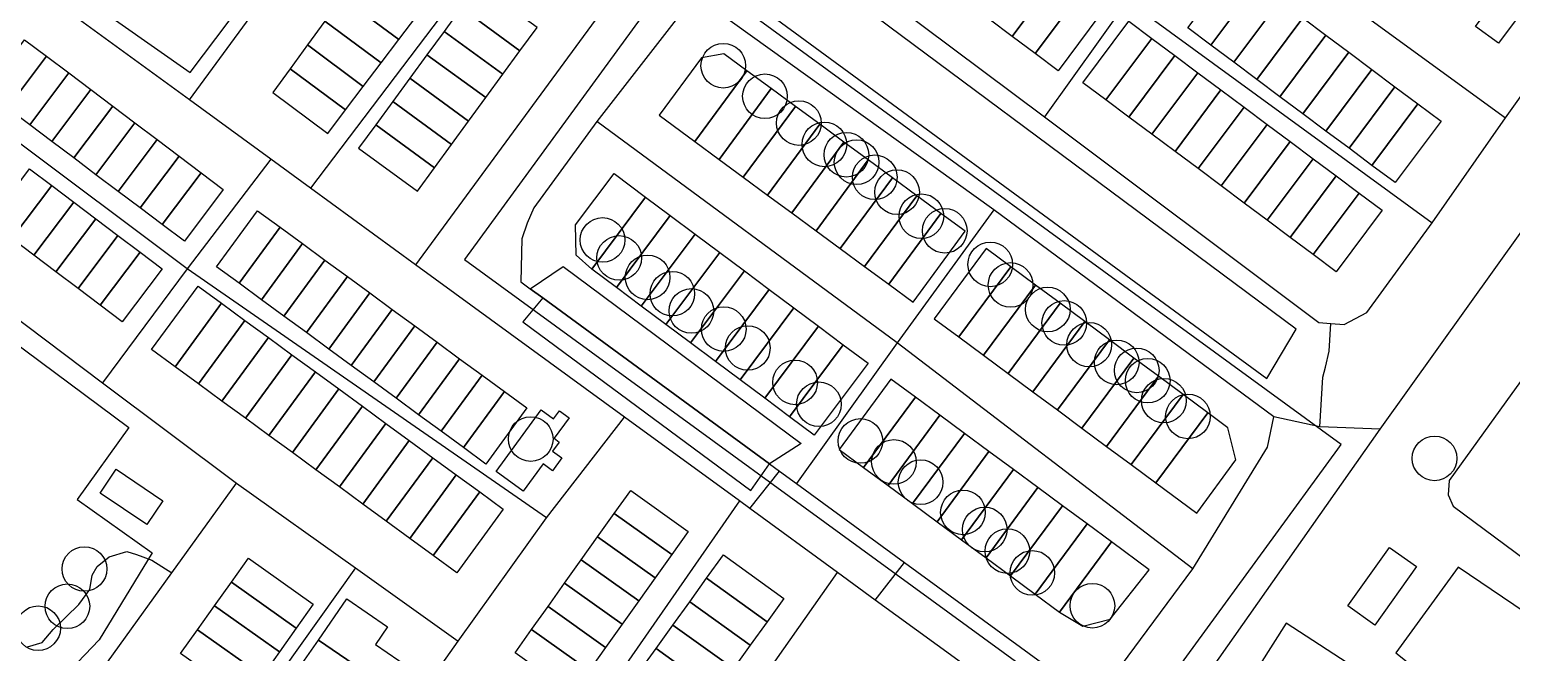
# Model space of a CAD drawing. Header units: metres. Extents: x 11276530 to 11306586, y 355867 to 367650.
# Drawn here: x 11290564.3 to 11290896.4, y 359621.8 to 359761.4 of the extents above; entities that cross this region are included whole.
import ezdxf

# ---------------------------------------------------------------- set-up
doc = ezdxf.new("R2010")
doc.units = ezdxf.units.M
for name, color, linetype in [('AMENITY', 6, 'Continuous'), ('BUILDING', 8, 'Continuous'), ('HIGHWAY_FOOTWAY', 6, 'Continuous'), ('HIGHWAY_PATH', 3, 'Continuous'), ('HIGHWAY_RESIDENTIAL', 7, 'Continuous'), ('HIGHWAY_SERVICE', 8, 'Continuous'), ('HIGHWAY_TERTIARY', 3, 'Continuous'), ('LANDUSE', 2, 'Continuous'), ('OSM_OTHER', 7, 'Continuous')]:
    doc.layers.add(name, color=color, linetype=linetype)

msp = doc.modelspace()

# ---------------------------------------------------------------- linework, layer by layer
at = {"layer": 'AMENITY'}
for points in [[(11290683.87, 359708.33), (11290737.2, 359668.67), (11290730.14, 359664.13), (11290679.32, 359701.31), (11290676.52, 359703.35), (11290683.87, 359708.33)], [(11290679.32, 359701.31), (11290674.89, 359695.92), (11290725.97, 359658.12), (11290730.14, 359664.13), (11290679.32, 359701.31)]]:
    msp.add_lwpolyline(points, dxfattribs=at)
for points in [[(11290716.02, 359638.44), (11290719.79, 359643.69), (11290733.35, 359633.94), (11290729.58, 359628.7), (11290716.02, 359638.44)], [(11290845.86, 359628.36), (11290827.94, 359600.16), (11290828.7, 359590.84), (11290841.46, 359581.22), (11290851.05, 359574.4), (11290857.53, 359569.22), (11290879.2, 359606.69), (11290845.86, 359628.36)]]:
    msp.add_lwpolyline(points, close=True, dxfattribs=at)
for centre in [(11290719.76, 359753.34), (11290753.72, 359728.33), (11290758.7, 359725), (11290692.71, 359714.29), (11290696.44, 359710.26), (11290779.58, 359708.81), (11290712.63, 359698.37), (11290719.88, 359694.3), (11290725.26, 359690.07), (11290735.87, 359682.35), (11290814.87, 359682.75), (11290823.88, 359674.72), (11290676.62, 359669.66), (11290576.63, 359640.53), (11290789.02, 359639.66), (11290572.81, 359632.17), (11290566.25, 359627.26)]:
    msp.add_circle(centre, 5, dxfattribs=at)
at = {"layer": 'BUILDING'}
for points in [[(11290790.85, 359779.18), (11290796, 359775.35), (11290784.52, 359759.92), (11290779.36, 359763.76), (11290790.85, 359779.18)], [(11290638.26, 359773.93), (11290634.38, 359768.61), (11290647.08, 359759.25), (11290651.07, 359764.52), (11290638.26, 359773.93)], [(11290796, 359775.35), (11290801.16, 359771.5), (11290789.67, 359756.08), (11290784.52, 359759.92), (11290796, 359775.35)], [(11290834.16, 359775.6), (11290839.32, 359771.75), (11290829.03, 359757.96), (11290823.88, 359761.82), (11290834.16, 359775.6)], [(11290897.83, 359774.97), (11290902.95, 359771.18), (11290893.46, 359758.36), (11290888.34, 359762.15), (11290897.83, 359774.97)], [(11290664.87, 359771.52), (11290661.04, 359766.28), (11290674.2, 359756.67), (11290678.03, 359761.91), (11290664.87, 359771.52)], [(11290801.16, 359771.5), (11290806.31, 359767.67), (11290794.82, 359752.23), (11290789.67, 359756.08), (11290801.16, 359771.5)], [(11290839.32, 359771.75), (11290844.48, 359767.9), (11290834.19, 359754.12), (11290829.03, 359757.96), (11290839.32, 359771.75)], [(11290634.38, 359768.61), (11290630.49, 359763.31), (11290643.1, 359753.97), (11290647.08, 359759.25), (11290634.38, 359768.61)], [(11290661.04, 359766.28), (11290657.21, 359761.04), (11290670.37, 359751.43), (11290674.2, 359756.67), (11290661.04, 359766.28)], [(11290844.48, 359767.9), (11290849.64, 359764.04), (11290839.35, 359750.26), (11290834.19, 359754.12), (11290844.48, 359767.9)], [(11290630.49, 359763.31), (11290626.61, 359758), (11290639.11, 359748.7), (11290643.1, 359753.97), (11290630.49, 359763.31)], [(11290810.65, 359763.32), (11290815.81, 359759.47), (11290805.51, 359745.68), (11290800.36, 359749.54), (11290810.65, 359763.32)], [(11290849.64, 359764.04), (11290854.8, 359760.19), (11290844.51, 359746.4), (11290839.35, 359750.26), (11290849.64, 359764.04)], [(11290657.21, 359761.04), (11290653.38, 359755.8), (11290666.54, 359746.19), (11290670.37, 359751.43), (11290657.21, 359761.04)], [(11290815.81, 359759.47), (11290820.97, 359755.61), (11290810.68, 359741.83), (11290805.51, 359745.68), (11290815.81, 359759.47)], [(11290854.8, 359760.19), (11290859.96, 359756.35), (11290849.66, 359742.56), (11290844.51, 359746.4), (11290854.8, 359760.19)], [(11290563.2, 359759.18), (11290568.14, 359755.45), (11290559.41, 359743.85), (11290554.45, 359747.58), (11290563.2, 359759.18)], [(11290626.61, 359758), (11290622.72, 359752.68), (11290635.12, 359743.43), (11290639.11, 359748.7), (11290626.61, 359758)], [(11290705.39, 359742.24), (11290713.39, 359736.36), (11290725.08, 359752.22), (11290719.92, 359756.02), (11290714.87, 359755.1), (11290705.39, 359742.24)], [(11290859.96, 359756.35), (11290865.11, 359752.49), (11290854.82, 359738.7), (11290849.66, 359742.56), (11290859.96, 359756.35)], [(11290568.14, 359755.45), (11290573.1, 359751.71), (11290564.35, 359740.11), (11290559.41, 359743.85), (11290568.14, 359755.45)], [(11290622.72, 359752.68), (11290618.84, 359747.37), (11290631.14, 359738.15), (11290635.12, 359743.43), (11290622.72, 359752.68)], [(11290653.38, 359755.8), (11290649.55, 359750.56), (11290662.71, 359740.94), (11290666.54, 359746.19), (11290653.38, 359755.8)], [(11290820.97, 359755.61), (11290826.13, 359751.77), (11290815.83, 359737.97), (11290810.68, 359741.83), (11290820.97, 359755.61)], [(11290573.1, 359751.71), (11290578.05, 359747.99), (11290569.3, 359736.39), (11290564.35, 359740.11), (11290573.1, 359751.71)], [(11290649.55, 359750.56), (11290645.72, 359745.32), (11290658.89, 359735.7), (11290662.71, 359740.94), (11290649.55, 359750.56)], [(11290713.39, 359736.36), (11290718.83, 359732.35), (11290730.51, 359748.22), (11290725.08, 359752.22), (11290713.39, 359736.36)], [(11290826.13, 359751.77), (11290831.29, 359747.91), (11290820.99, 359734.13), (11290815.83, 359737.97), (11290826.13, 359751.77)], [(11290865.11, 359752.49), (11290870.28, 359748.64), (11290859.98, 359734.85), (11290854.82, 359738.7), (11290865.11, 359752.49)], [(11290578.05, 359747.99), (11290582.99, 359744.25), (11290574.26, 359732.66), (11290569.3, 359736.39), (11290578.05, 359747.99)], [(11290718.83, 359732.35), (11290724.26, 359728.35), (11290735.95, 359744.23), (11290730.51, 359748.22), (11290718.83, 359732.35)], [(11290831.29, 359747.91), (11290836.45, 359744.06), (11290826.15, 359730.27), (11290820.99, 359734.13), (11290831.29, 359747.91)], [(11290870.28, 359748.64), (11290875.43, 359744.79), (11290865.13, 359730.99), (11290859.98, 359734.85), (11290870.28, 359748.64)], [(11290582.99, 359744.25), (11290587.95, 359740.52), (11290579.21, 359728.92), (11290574.26, 359732.66), (11290582.99, 359744.25)], [(11290645.72, 359745.32), (11290641.89, 359740.07), (11290655.06, 359730.46), (11290658.89, 359735.7), (11290645.72, 359745.32)], [(11290724.26, 359728.35), (11290729.69, 359724.35), (11290741.38, 359740.23), (11290735.95, 359744.23), (11290724.26, 359728.35)], [(11290836.45, 359744.06), (11290841.61, 359740.2), (11290831.31, 359726.42), (11290826.15, 359730.27), (11290836.45, 359744.06)], [(11290875.43, 359744.79), (11290880.6, 359740.94), (11290870.3, 359727.15), (11290865.13, 359730.99), (11290875.43, 359744.79)], [(11290587.95, 359740.52), (11290592.9, 359736.78), (11290584.16, 359725.18), (11290579.21, 359728.92), (11290587.95, 359740.52)], [(11290641.89, 359740.07), (11290638.06, 359734.83), (11290651.23, 359725.22), (11290655.06, 359730.46), (11290641.89, 359740.07)], [(11290729.69, 359724.35), (11290735.12, 359720.35), (11290746.81, 359736.22), (11290741.38, 359740.23), (11290729.69, 359724.35)], [(11290841.61, 359740.2), (11290846.77, 359736.36), (11290836.47, 359722.56), (11290831.31, 359726.42), (11290841.61, 359740.2)], [(11290592.9, 359736.78), (11290597.84, 359733.06), (11290589.11, 359721.46), (11290584.16, 359725.18), (11290592.9, 359736.78)], [(11290735.12, 359720.35), (11290740.56, 359716.34), (11290752.24, 359732.22), (11290746.81, 359736.22), (11290735.12, 359720.35)], [(11290846.77, 359736.36), (11290851.93, 359732.5), (11290841.63, 359718.72), (11290836.47, 359722.56), (11290846.77, 359736.36)], [(11290597.84, 359733.06), (11290602.8, 359729.32), (11290594.06, 359717.73), (11290589.11, 359721.46), (11290597.84, 359733.06)], [(11290564.34, 359730.21), (11290569.29, 359726.48), (11290560.33, 359714.59), (11290555.39, 359718.33), (11290564.34, 359730.21)], [(11290602.8, 359729.32), (11290607.74, 359725.59), (11290599.01, 359713.99), (11290594.06, 359717.73), (11290602.8, 359729.32)], [(11290740.56, 359716.34), (11290745.99, 359712.34), (11290757.68, 359728.22), (11290752.24, 359732.22), (11290740.56, 359716.34)], [(11290851.93, 359732.5), (11290857.08, 359728.65), (11290846.79, 359714.86), (11290841.63, 359718.72), (11290851.93, 359732.5)], [(11290569.29, 359726.48), (11290574.24, 359722.74), (11290565.28, 359710.86), (11290560.33, 359714.59), (11290569.29, 359726.48)], [(11290695.29, 359729.17), (11290702.36, 359723.88), (11290690.31, 359707.74), (11290686.78, 359710.87), (11290686.68, 359717.71), (11290695.29, 359729.17)], [(11290745.99, 359712.34), (11290751.42, 359708.34), (11290763.11, 359724.21), (11290757.68, 359728.22), (11290745.99, 359712.34)], [(11290857.08, 359728.65), (11290862.25, 359724.79), (11290851.95, 359711.01), (11290846.79, 359714.86), (11290857.08, 359728.65)], [(11290574.24, 359722.74), (11290579.2, 359719.01), (11290570.24, 359707.12), (11290565.28, 359710.86), (11290574.24, 359722.74)], [(11290702.36, 359723.88), (11290707.89, 359719.75), (11290695.85, 359703.6), (11290690.31, 359707.74), (11290702.36, 359723.88)], [(11290751.42, 359708.34), (11290756.85, 359704.35), (11290768.55, 359720.21), (11290763.11, 359724.21), (11290751.42, 359708.34)], [(11290862.25, 359724.79), (11290867.4, 359720.95), (11290857.11, 359707.16), (11290851.95, 359711.01), (11290862.25, 359724.79)], [(11290615.43, 359720.81), (11290620.46, 359717.13), (11290611.28, 359704.58), (11290606.25, 359708.26), (11290615.43, 359720.81)], [(11290707.89, 359719.75), (11290713.44, 359715.62), (11290701.38, 359699.46), (11290695.85, 359703.6), (11290707.89, 359719.75)], [(11290756.85, 359704.35), (11290762.29, 359700.34), (11290773.98, 359716.22), (11290768.55, 359720.21), (11290756.85, 359704.35)], [(11290579.2, 359719.01), (11290584.14, 359715.27), (11290575.18, 359703.4), (11290570.24, 359707.12), (11290579.2, 359719.01)], [(11290620.46, 359717.13), (11290625.5, 359713.46), (11290616.3, 359700.89), (11290611.28, 359704.58), (11290620.46, 359717.13)], [(11290584.14, 359715.27), (11290589.09, 359711.54), (11290580.13, 359699.66), (11290575.18, 359703.4), (11290584.14, 359715.27)], [(11290625.5, 359713.46), (11290630.52, 359709.76), (11290621.33, 359697.21), (11290616.3, 359700.89), (11290625.5, 359713.46)], [(11290713.44, 359715.62), (11290718.97, 359711.48), (11290706.93, 359695.34), (11290701.38, 359699.46), (11290713.44, 359715.62)], [(11290589.09, 359711.54), (11290594.05, 359707.81), (11290585.09, 359695.93), (11290580.13, 359699.66), (11290589.09, 359711.54)], [(11290630.52, 359709.76), (11290635.55, 359706.09), (11290626.36, 359693.53), (11290621.33, 359697.21), (11290630.52, 359709.76)], [(11290718.97, 359711.48), (11290724.51, 359707.35), (11290712.46, 359691.2), (11290706.93, 359695.34), (11290718.97, 359711.48)], [(11290784.21, 359708.26), (11290778.69, 359712.34), (11290767.05, 359696.62), (11290772.57, 359692.54), (11290784.21, 359708.26)], [(11290635.55, 359706.09), (11290640.58, 359702.41), (11290631.4, 359689.84), (11290626.36, 359693.53), (11290635.55, 359706.09)], [(11290724.51, 359707.35), (11290730.06, 359703.21), (11290718, 359687.06), (11290712.46, 359691.2), (11290724.51, 359707.35)], [(11290789.73, 359704.17), (11290784.21, 359708.26), (11290772.57, 359692.54), (11290778.08, 359688.45), (11290789.73, 359704.17)], [(11290602.07, 359703.96), (11290607.34, 359700.11), (11290596.92, 359685.87), (11290591.65, 359689.72), (11290602.07, 359703.96)], [(11290730.06, 359703.21), (11290735.59, 359699.07), (11290723.53, 359682.93), (11290718, 359687.06), (11290730.06, 359703.21)], [(11290795.25, 359700.08), (11290789.73, 359704.17), (11290778.08, 359688.45), (11290783.6, 359684.37), (11290795.25, 359700.08)], [(11290607.34, 359700.11), (11290612.59, 359696.26), (11290602.17, 359682.02), (11290596.92, 359685.87), (11290607.34, 359700.11)], [(11290640.58, 359702.41), (11290645.61, 359698.72), (11290636.42, 359686.16), (11290631.4, 359689.84), (11290640.58, 359702.41)], [(11290800.76, 359696), (11290795.25, 359700.08), (11290783.6, 359684.37), (11290789.11, 359680.27), (11290800.76, 359696)], [(11290612.59, 359696.26), (11290617.86, 359692.42), (11290607.44, 359678.18), (11290602.17, 359682.02), (11290612.59, 359696.26)], [(11290645.61, 359698.72), (11290650.63, 359695.04), (11290641.45, 359682.47), (11290636.42, 359686.16), (11290645.61, 359698.72)], [(11290735.59, 359699.07), (11290741.13, 359694.95), (11290729.08, 359678.79), (11290723.53, 359682.93), (11290735.59, 359699.07)], [(11290650.63, 359695.04), (11290655.66, 359691.36), (11290646.48, 359678.79), (11290641.45, 359682.47), (11290650.63, 359695.04)], [(11290741.13, 359694.95), (11290746.67, 359690.81), (11290734.61, 359674.65), (11290729.08, 359678.79), (11290741.13, 359694.95)], [(11290806.28, 359691.9), (11290800.76, 359696), (11290789.11, 359680.27), (11290794.63, 359676.18), (11290806.28, 359691.9)], [(11290617.86, 359692.42), (11290623.11, 359688.57), (11290612.69, 359674.33), (11290607.44, 359678.18), (11290617.86, 359692.42)], [(11290655.66, 359691.36), (11290660.69, 359687.67), (11290651.5, 359675.11), (11290646.48, 359678.79), (11290655.66, 359691.36)], [(11290746.67, 359690.81), (11290752.21, 359686.67), (11290740.15, 359670.53), (11290734.61, 359674.65), (11290746.67, 359690.81)], [(11290811.79, 359687.82), (11290806.28, 359691.9), (11290794.63, 359676.18), (11290800.14, 359672.1), (11290811.79, 359687.82)], [(11290623.11, 359688.57), (11290628.38, 359684.72), (11290617.96, 359670.48), (11290612.69, 359674.33), (11290623.11, 359688.57)], [(11290660.69, 359687.67), (11290665.73, 359683.99), (11290656.53, 359671.42), (11290651.5, 359675.11), (11290660.69, 359687.67)], [(11290817.31, 359683.73), (11290811.79, 359687.82), (11290800.14, 359672.1), (11290805.67, 359668.01), (11290817.31, 359683.73)], [(11290628.38, 359684.72), (11290633.64, 359680.88), (11290623.22, 359666.64), (11290617.96, 359670.48), (11290628.38, 359684.72)], [(11290665.73, 359683.99), (11290670.76, 359680.31), (11290661.56, 359667.74), (11290656.53, 359671.42), (11290665.73, 359683.99)], [(11290762.82, 359679.04), (11290757.33, 359683.09), (11290745.7, 359667.35), (11290751.2, 359663.29), (11290762.82, 359679.04)], [(11290822.82, 359679.65), (11290817.31, 359683.73), (11290805.67, 359668.01), (11290811.18, 359663.93), (11290822.82, 359679.65)], [(11290633.64, 359680.88), (11290638.9, 359677.02), (11290628.48, 359662.78), (11290623.22, 359666.64), (11290633.64, 359680.88)], [(11290670.76, 359680.31), (11290675.78, 359676.62), (11290666.58, 359664.06), (11290661.56, 359667.74), (11290670.76, 359680.31)], [(11290828.34, 359675.56), (11290822.82, 359679.65), (11290811.18, 359663.93), (11290816.7, 359659.84), (11290828.34, 359675.56)], [(11290638.9, 359677.02), (11290644.16, 359673.17), (11290633.74, 359658.93), (11290628.48, 359662.78), (11290638.9, 359677.02)], [(11290678.97, 359676.2), (11290681.73, 359674.19), (11290683.04, 359675.98), (11290685.22, 359674.39), (11290681.88, 359669.83), (11290683, 359668.99), (11290681.53, 359666.96), (11290683.63, 359665.43), (11290681.52, 359662.55), (11290679.42, 359664.08), (11290674.92, 359657.94), (11290668.88, 359662.38), (11290678.97, 359676.2)], [(11290768.32, 359674.98), (11290762.82, 359679.04), (11290751.2, 359663.29), (11290756.69, 359659.23), (11290768.32, 359674.98)], [(11290644.16, 359673.17), (11290649.42, 359669.33), (11290639, 359655.09), (11290633.74, 359658.93), (11290644.16, 359673.17)], [(11290773.81, 359670.93), (11290768.32, 359674.98), (11290756.69, 359659.23), (11290762.18, 359655.19), (11290773.81, 359670.93)], [(11290834.62, 359664.97), (11290832.82, 359672.2), (11290828.34, 359675.56), (11290816.7, 359659.84), (11290825.85, 359653.06), (11290834.62, 359664.97)], [(11290779.29, 359666.87), (11290773.81, 359670.93), (11290762.18, 359655.19), (11290767.67, 359651.13), (11290779.29, 359666.87)], [(11290649.42, 359669.33), (11290654.68, 359665.48), (11290644.26, 359651.24), (11290639, 359655.09), (11290649.42, 359669.33)], [(11290784.79, 359662.81), (11290779.29, 359666.87), (11290767.67, 359651.13), (11290773.16, 359647.07), (11290784.79, 359662.81)], [(11290654.68, 359665.48), (11290659.94, 359661.63), (11290649.52, 359647.39), (11290644.26, 359651.24), (11290654.68, 359665.48)], [(11290659.94, 359661.63), (11290665.2, 359657.79), (11290654.78, 359643.55), (11290649.52, 359647.39), (11290659.94, 359661.63)], [(11290790.28, 359658.76), (11290784.79, 359662.81), (11290773.16, 359647.07), (11290778.66, 359643.01), (11290790.28, 359658.76)], [(11290665.2, 359657.79), (11290670.46, 359653.94), (11290660.04, 359639.7), (11290654.78, 359643.55), (11290665.2, 359657.79)], [(11290695.32, 359652.97), (11290699.02, 359658.16), (11290711.92, 359648.97), (11290708.23, 359643.77), (11290695.32, 359652.97)], [(11290795.77, 359654.7), (11290790.28, 359658.76), (11290778.66, 359643.01), (11290784.15, 359638.96), (11290795.77, 359654.7)], [(11290691.62, 359647.76), (11290695.32, 359652.97), (11290708.23, 359643.77), (11290704.52, 359638.57), (11290691.62, 359647.76)], [(11290801.27, 359650.65), (11290795.77, 359654.7), (11290784.15, 359638.96), (11290789.65, 359634.91), (11290801.27, 359650.65)], [(11290806.76, 359646.59), (11290801.27, 359650.65), (11290789.65, 359634.91), (11290795.14, 359630.85), (11290806.76, 359646.59)], [(11290687.91, 359642.55), (11290691.62, 359647.76), (11290704.52, 359638.57), (11290700.81, 359633.37), (11290687.91, 359642.55)], [(11290815.18, 359640.37), (11290806.76, 359646.59), (11290795.14, 359630.85), (11290800.35, 359627.7), (11290806.43, 359629.25), (11290815.18, 359640.37)], [(11290869.07, 359645.36), (11290875.09, 359641.08), (11290865.75, 359627.97), (11290859.73, 359632.25), (11290869.07, 359645.36)], [(11290627.9, 359632.62), (11290624.09, 359627.27), (11290609.58, 359637.6), (11290613.37, 359642.95), (11290627.9, 359632.62)], [(11290684.21, 359637.36), (11290687.91, 359642.55), (11290700.81, 359633.37), (11290697.11, 359628.17), (11290684.21, 359637.36)], [(11290624.09, 359627.27), (11290620.3, 359621.93), (11290605.77, 359632.26), (11290609.58, 359637.6), (11290624.09, 359627.27)], [(11290680.5, 359632.15), (11290684.21, 359637.36), (11290697.11, 359628.17), (11290693.41, 359622.96), (11290680.5, 359632.15)], [(11290712.26, 359633.19), (11290716.02, 359638.44), (11290729.58, 359628.7), (11290725.82, 359623.44), (11290712.26, 359633.19)], [(11290629.05, 359624.59), (11290635.43, 359633.87), (11290644.56, 359627.59), (11290641.82, 359623.58), (11290649.65, 359618.19), (11290646.22, 359612.85), (11290629.05, 359624.59)], [(11290708.48, 359627.95), (11290712.26, 359633.19), (11290725.82, 359623.44), (11290722.04, 359618.2), (11290708.48, 359627.95)], [(11290620.3, 359621.93), (11290616.5, 359616.59), (11290601.97, 359626.92), (11290605.77, 359632.26), (11290620.3, 359621.93)], [(11290676.8, 359626.96), (11290680.5, 359632.15), (11290693.41, 359622.96), (11290689.7, 359617.77), (11290676.8, 359626.96)], [(11290616.5, 359616.59), (11290612.69, 359611.25), (11290598.17, 359621.57), (11290601.97, 359626.92), (11290616.5, 359616.59)], [(11290673.1, 359621.75), (11290676.8, 359626.96), (11290689.7, 359617.77), (11290686, 359612.56), (11290673.1, 359621.75)], [(11290704.71, 359622.7), (11290708.48, 359627.95), (11290722.04, 359618.2), (11290718.27, 359612.95), (11290704.71, 359622.7)], [(11290625.44, 359619.33), (11290629.05, 359624.59), (11290646.22, 359612.85), (11290642.78, 359607.52), (11290625.44, 359619.33)], [(11290700.94, 359617.46), (11290704.71, 359622.7), (11290718.27, 359612.95), (11290714.5, 359607.71), (11290700.94, 359617.46)]]:
    msp.add_lwpolyline(points, close=True, dxfattribs=at)
at = {"layer": 'HIGHWAY_FOOTWAY'}
for points in [[(11290730.64, 359862.16), (11290683.93, 359800.77), (11290627.3, 359725.91)], [(11290734.59, 359823.13), (11290810.32, 359767.92), (11290878.61, 359718.14)], [(11290680.13, 359651.98), (11290599.61, 359707.81), (11290519.94, 359767.54)], [(11290723.38, 359655.79), (11290680.08, 359593.41), (11290651.29, 359552.67), (11290630.87, 359530.22), (11290582.65, 359511.49)], [(11290563.84, 359623.07), (11290567.14, 359624.06), (11290569.6, 359626.95), (11290575.37, 359632.56), (11290577.8, 359635.94), (11290578.33, 359639.17), (11290579.49, 359641.08), (11290582.13, 359643.22), (11290586.1, 359644.45), (11290588.3, 359643.77), (11290591.71, 359642.48), (11290596.2, 359639.68)], [(11290637.37, 359640.76), (11290596.31, 359583.07), (11290593.11, 359581.51), (11290548.81, 359561.79)]]:
    msp.add_lwpolyline(points, dxfattribs=at)
at = {"layer": 'HIGHWAY_PATH'}
msp.add_lwpolyline([(11290853.42, 359672.4), (11290854.13, 359683.54), (11290854.72, 359685.78), (11290855.55, 359689.38), (11290855.93, 359695.57)], dxfattribs=at)
at = {"layer": 'HIGHWAY_RESIDENTIAL'}
for points in [[(11290637.5, 359935.4), (11290694.84, 359889.79), (11290701.75, 359884.3), (11290730.64, 359862.16), (11290751.62, 359846.4), (11290827.47, 359790.89), (11290895.02, 359741.69)], [(11290788.61, 359896.96), (11290769.97, 359871.48), (11290751.62, 359846.4), (11290734.59, 359823.13), (11290716.42, 359798.32), (11290706.41, 359784.63), (11290701.56, 359778.01), (11290650.84, 359708.72)], [(11290600.17, 359745.69), (11290656.16, 359822.1), (11290666.13, 359835.69), (11290684.67, 359860.99), (11290701.75, 359884.3)], [(11290716.42, 359798.32), (11290791.76, 359741.88), (11290853.23, 359695.78)], [(11290538.72, 359793.02), (11290519.94, 359767.54), (11290504.97, 359745.87), (11290503.9, 359741.53), (11290507.3, 359737.56), (11290546.85, 359707.76), (11290580.66, 359682.28), (11290610.67, 359659.77), (11290637.37, 359640.76), (11290660.34, 359624.38)], [(11290853.23, 359695.78), (11290855.93, 359695.57), (11290858.91, 359695.34), (11290863.99, 359698.02), (11290878.61, 359718.14), (11290895.02, 359741.69), (11290913.43, 359767.45), (11290925.49, 359784.32), (11290926.47, 359789.14), (11290925.49, 359794.47)], [(11290812.36, 359592.54), (11290796.94, 359602.11), (11290772.33, 359620.07), (11290753.82, 359633.57), (11290745.36, 359639.75), (11290725.75, 359654.06), (11290723.38, 359655.79), (11290697.65, 359674.57), (11290650.84, 359708.72), (11290627.3, 359725.91), (11290618.39, 359732.4), (11290600.17, 359745.69), (11290559.91, 359775.08)], [(11290914.87, 359705.24), (11290896.49, 359679.84), (11290882.39, 359660.34), (11290882.2, 359657.12), (11290883.33, 359654.62), (11290976.84, 359585.21)], [(11290544.8, 359529.6), (11290559.41, 359535.5), (11290610.39, 359556.54), (11290619.44, 359565.3), (11290652.81, 359613.67), (11290660.34, 359624.38), (11290680.13, 359651.98), (11290697.65, 359674.57)], [(11290559.41, 359535.5), (11290548.81, 359561.79), (11290541.28, 359582.79), (11290542.74, 359590.55), (11290545.52, 359595.3), (11290572.75, 359607.11), (11290596.2, 359639.68), (11290610.67, 359659.77)], [(11290565.9, 359474.26), (11290634.38, 359499.19), (11290648.34, 359507.82), (11290660.72, 359518.57), (11290701.52, 359577.36), (11290745.36, 359639.75)]]:
    msp.add_lwpolyline(points, dxfattribs=at)
at = {"layer": 'HIGHWAY_SERVICE'}
for points in [[(11290827.47, 359790.89), (11290810.32, 359767.92), (11290791.76, 359741.88)], [(11290824.96, 359640.59), (11290758.76, 359691.22), (11290691.47, 359740.83)], [(11290618.39, 359732.4), (11290599.61, 359707.81), (11290580.66, 359682.28)], [(11290780.39, 359721.04), (11290758.76, 359691.22), (11290736.19, 359659.7)]]:
    msp.add_lwpolyline(points, dxfattribs=at)
at = {"layer": 'HIGHWAY_TERTIARY'}
msp.add_lwpolyline([(11290482.67, 359354.69), (11290595.28, 359397.08), (11290690.88, 359435.53), (11290718.22, 359465.3), (11290757.69, 359517.83), (11290812.36, 359592.54), (11290819.76, 359604.51), (11290824.19, 359610.95), (11290866.93, 359671.88), (11290899.09, 359716.78), (11290918.19, 359743.76), (11290953.89, 359787.94), (11290967.8, 359806.11)], dxfattribs=at)
at = {"layer": 'LANDUSE'}
for points in [[(11290514.2, 359883.55), (11290529.93, 359836.28), (11290543.54, 359791.68), (11290600.35, 359751.81), (11290661.45, 359832.96), (11290570.5, 359900.54), (11290567.04, 359906.72), (11290514.2, 359883.55)], [(11290445.92, 359799.48), (11290522.66, 359827.07), (11290534.61, 359792.68), (11290497.06, 359738.83), (11290586.59, 359672.25), (11290574.97, 359656.08), (11290591.81, 359644.15), (11290579.89, 359624.65), (11290565.48, 359609.55), (11290538.98, 359603.5), (11290528.8, 359584.41), (11290445.92, 359799.48)], [(11290718.12, 359791.03), (11290709.92, 359779.84), (11290841.59, 359683.24), (11290848.16, 359694.29), (11290718.12, 359791.03)], [(11290710.27, 359776.37), (11290661.77, 359709.94), (11290790.45, 359616.06), (11290809.75, 359601.97), (11290857.46, 359667.36), (11290858.23, 359668.41), (11290710.27, 359776.37)], [(11290884.47, 359640.95), (11290870.49, 359621.77), (11290886.11, 359609.31), (11290875.61, 359587.94), (11290908.45, 359563.94), (11290922.12, 359584.21), (11290936.64, 359605.58), (11290884.47, 359640.95)]]:
    msp.add_lwpolyline(points, close=True, dxfattribs=at)
at = {"layer": 'OSM_OTHER'}
for points in [[(11290843.13, 359674.63), (11290780.39, 359721.04), (11290713.42, 359769.17), (11290701.56, 359778.01)], [(11290713.42, 359769.17), (11290691.47, 359740.83), (11290677.35, 359721.49), (11290675.82, 359718.02), (11290674.6, 359714.51), (11290674.39, 359704.91)], [(11290674.39, 359704.91), (11290676.52, 359703.35), (11290679.32, 359701.31), (11290730.14, 359664.13), (11290732.37, 359662.49), (11290736.19, 359659.7), (11290760.41, 359641.97), (11290793.81, 359617.53)], [(11290793.81, 359617.53), (11290803.44, 359616.01), (11290806.32, 359616.91), (11290808.99, 359618.95), (11290824.96, 359640.59), (11290841.73, 359667.86), (11290843.13, 359674.63)], [(11290866.93, 359671.88), (11290853.42, 359672.4), (11290843.13, 359674.63)], [(11290580.18, 359657.56), (11290583.75, 359662.87), (11290594.19, 359655.82), (11290590.63, 359650.53), (11290580.18, 359657.56)], [(11290725.75, 359654.06), (11290732.37, 359662.49)], [(11290753.82, 359633.57), (11290760.41, 359641.97)]]:
    msp.add_lwpolyline(points, dxfattribs=at)
for centre in [(11290729.11, 359746.49), (11290736.7, 359740.49), (11290742.43, 359735.7), (11290747.35, 359733.38), (11290749.65, 359731.72), (11290764.17, 359719.61), (11290769.4, 359716.34), (11290702.82, 359705.9), (11290708.35, 359702.24), (11290784.14, 359704.2), (11290792.49, 359698.7), (11290796.17, 359695.69), (11290801.76, 359690.81), (11290807.94, 359686.83), (11290812.41, 359685.05), (11290818.49, 359678.26), (11290741.19, 359677.45), (11290750.49, 359669.24), (11290879.14, 359665.32), (11290758, 359664.54), (11290763.98, 359659.99), (11290773.48, 359653.21), (11290778.35, 359649.38), (11290783.44, 359644.53), (11290802.48, 359632.29)]:
    msp.add_circle(centre, 5, dxfattribs=at)

doc.saveas('drawing.dxf')
